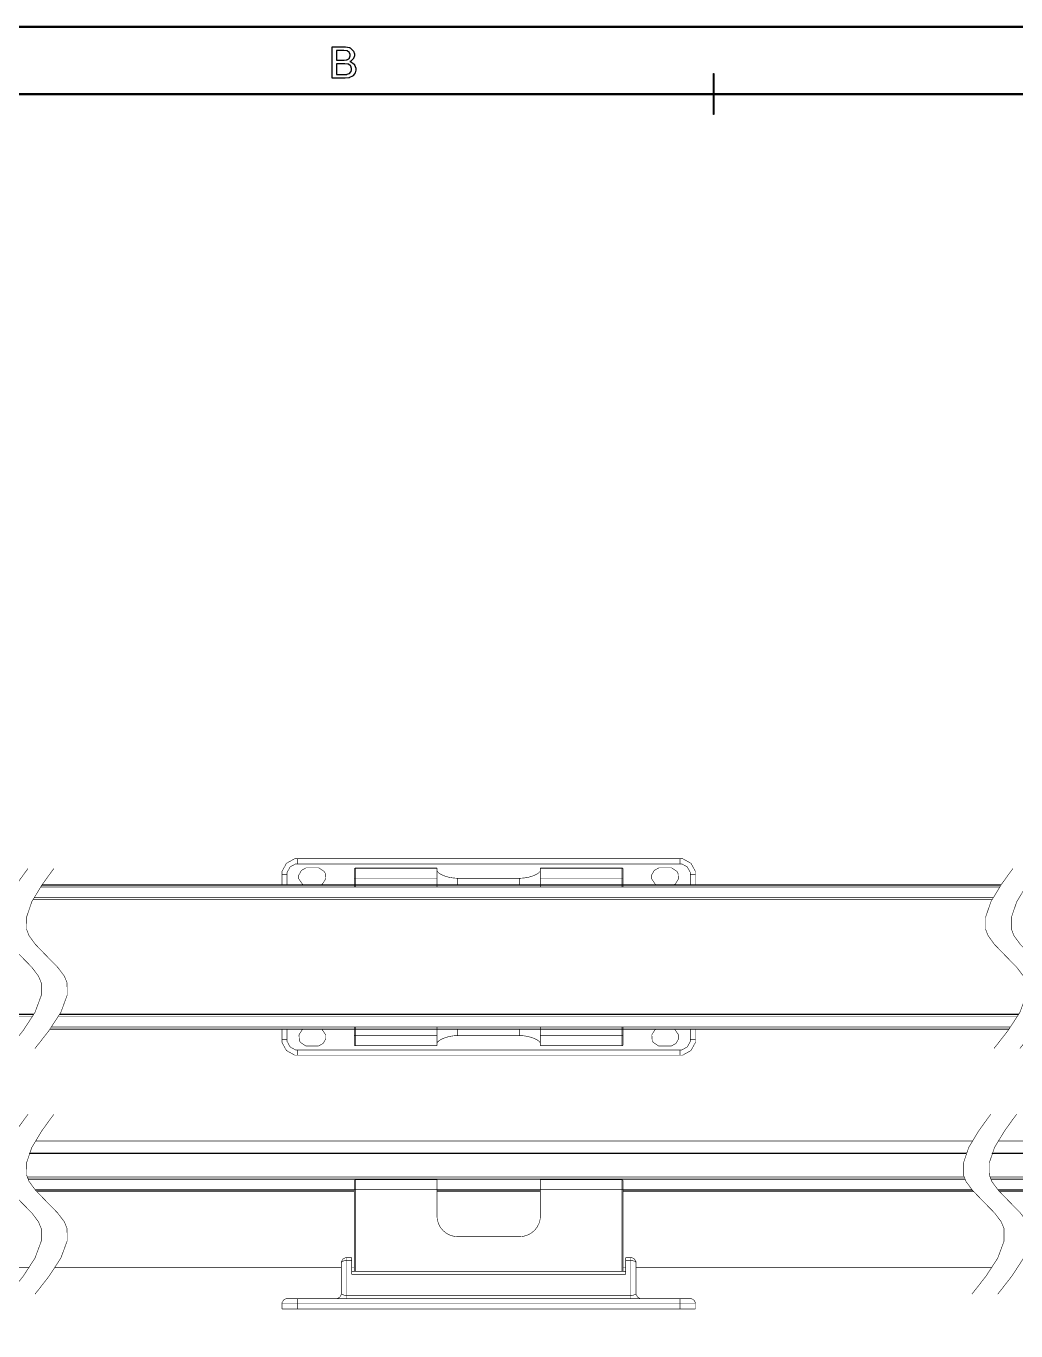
# Model space of a CAD drawing. Extents: x 0.54 to 10.46, y 0.74 to 7.76.
# Drawn here: x 2.935 to 5.391, y 4.523 to 7.761 of the extents above; entities that cross this region are included whole.
import ezdxf

# ---------------------------------------------------------------- set-up
doc = ezdxf.new("R2010")
doc.units = 0
doc.layers.get('0').update_dxf_attribs({"linetype": 'CONTINUOUS'})

msp = doc.modelspace()

# ---------------------------------------------------------------- linework, layer by layer
at = {"color": 0}
for points in [[(10.4631, 0.73899), (0.53689, 0.73899), (0.53646, 0.73899), (0.53516, 0.74029), (0.53516, 0.74072), (0.53516, 7.75928), (0.53516, 7.75971), (0.53646, 7.76101), (0.53689, 7.76101), (10.4631, 7.76101), (10.4635, 7.76101), (10.4648, 7.75971), (10.4648, 7.75928), (10.4648, 0.74072), (10.4648, 0.74029), (10.4635, 0.73899), (10.4631, 0.73899)], [(0.53863, 0.74246), (10.4614, 0.74246), (10.4614, 7.75754), (0.53863, 7.75754), (0.53863, 0.74246)], [(3.69461, 7.63167), (3.69461, 7.70953), (3.72385, 7.70953), (3.72738, 7.70953), (3.73719, 7.70757), (3.73812, 7.70714), (3.73899, 7.70676), (3.74604, 7.70068), (3.74658, 7.69987), (3.74707, 7.69906), (3.74962, 7.692), (3.74962, 7.68961), (3.74962, 7.68728), (3.74735, 7.68099), (3.7469, 7.68024), (3.74642, 7.67953), (3.73964, 7.67356), (3.73872, 7.67307), (3.73986, 7.67275), (3.74897, 7.66689), (3.74962, 7.66601), (3.75022, 7.66521), (3.75342, 7.65701), (3.75342, 7.65424), (3.75342, 7.65175), (3.75146, 7.64492), (3.75108, 7.6441), (3.75071, 7.64333), (3.74593, 7.63726), (3.74539, 7.63683), (3.74479, 7.63644), (3.73768, 7.63319), (3.73687, 7.63297), (3.736, 7.63276), (3.72721, 7.63167), (3.72428, 7.63167), (3.69461, 7.63167)], [(3.70492, 7.67681), (3.72174, 7.67681), (3.72418, 7.67681), (3.73107, 7.67763), (3.73156, 7.67774), (3.73221, 7.67796), (3.73714, 7.68115), (3.73747, 7.68158), (3.73779, 7.68207), (3.73947, 7.68685), (3.73947, 7.68842), (3.73947, 7.69015), (3.7379, 7.69472), (3.73763, 7.69521), (3.73731, 7.69569), (3.73286, 7.69906), (3.73232, 7.69922), (3.73172, 7.69943), (3.72325, 7.70031), (3.72049, 7.70031), (3.70492, 7.70031), (3.70492, 7.67681)], [(3.70492, 7.6409), (3.72428, 7.6409), (3.72601, 7.6409), (3.73096, 7.64117), (3.73133, 7.64122), (3.73188, 7.64133), (3.73682, 7.64318), (3.73725, 7.64339), (3.73763, 7.64367), (3.74094, 7.64725), (3.74121, 7.64768), (3.74143, 7.64817), (3.74274, 7.65272), (3.74274, 7.65424), (3.74274, 7.65614), (3.74083, 7.66129), (3.7405, 7.66183), (3.74013, 7.66237), (3.73497, 7.66613), (3.73432, 7.66635), (3.73361, 7.66656), (3.72558, 7.66764), (3.72293, 7.66764), (3.70492, 7.66764), (3.70492, 7.6409)], [(4.64106, 7.54135), (4.64085, 7.54135), (4.64035, 7.54189), (4.64035, 7.54204), (4.64035, 7.64231), (4.64035, 7.64247), (4.64085, 7.64296), (4.64106, 7.64296), (4.64122, 7.64296), (4.64176, 7.64247), (4.64176, 7.64231), (4.64176, 7.54204), (4.64176, 7.54189), (4.64122, 7.54135), (4.64106, 7.54135)], [(10.296, 0.90609), (0.87115, 0.90609), (0.87071, 0.90609), (0.86941, 0.90739), (0.86941, 0.90782), (0.86941, 7.59218), (0.86941, 7.59261), (0.87071, 7.59392), (0.87115, 7.59392), (10.296, 7.59392), (10.2964, 7.59392), (10.2977, 7.59261), (10.2977, 7.59218), (10.2977, 0.90782), (10.2977, 0.90739), (10.2964, 0.90609), (10.296, 0.90609)], [(0.87289, 0.90956), (10.2943, 0.90956), (10.2943, 7.59044), (0.87289, 7.59044), (0.87289, 0.90956)]]:
    msp.add_lwpolyline(points, close=True, dxfattribs=at)
at = {"color": 6, "const_width": 0.00139}
for points in [[(2.94006, 5.67031), (2.93235, 5.66), (2.90983, 5.62869), (2.88525, 5.58783), (2.87185, 5.54861), (2.87207, 5.52007), (2.87528, 5.51178), (2.87836, 5.50375), (2.89421, 5.48204), (2.92171, 5.45356), (2.94949, 5.42518), (2.96571, 5.40369), (2.96907, 5.39567), (2.97276, 5.38688), (2.97304, 5.35585), (2.95731, 5.31337), (2.9285, 5.26904), (2.90207, 5.23503), (2.89312, 5.22385)], [(3.00418, 5.67031), (2.99647, 5.66), (2.97396, 5.62869), (2.94937, 5.58783), (2.93599, 5.54861), (2.93619, 5.52007), (2.9394, 5.51178), (2.94249, 5.50375), (2.95833, 5.48204), (2.98583, 5.45356), (3.01361, 5.42518), (3.02983, 5.40369), (3.03321, 5.39567), (3.03689, 5.38688), (3.03717, 5.35585), (3.02143, 5.31337), (2.99262, 5.26904), (2.96619, 5.23503), (2.95725, 5.22385)], [(5.38346, 5.67031), (5.37576, 5.66), (5.35331, 5.62869), (5.32872, 5.58783), (5.31532, 5.54861), (5.31549, 5.52007), (5.31868, 5.51178), (5.32178, 5.50375), (5.33762, 5.48204), (5.36513, 5.45356), (5.3929, 5.42518), (5.40913, 5.40369), (5.41249, 5.39567), (5.41618, 5.38688), (5.41644, 5.35585), (5.40076, 5.31337), (5.3719, 5.26904), (5.34549, 5.23503), (5.33653, 5.22385)], [(5.4476, 5.67031), (5.43989, 5.66), (5.41743, 5.62869), (5.39285, 5.58783), (5.37944, 5.54861), (5.37961, 5.52007), (5.38282, 5.51178), (5.3859, 5.50375), (5.40175, 5.48204), (5.42925, 5.45356), (5.45703, 5.42518), (5.47325, 5.40369), (5.47661, 5.39567), (5.48031, 5.38688), (5.48058, 5.35585), (5.4649, 5.31337), (5.43604, 5.26904), (5.40961, 5.23503), (5.40067, 5.22385)], [(2.94006, 5.06049), (2.93235, 5.05018), (2.90983, 5.01888), (2.88525, 4.97803), (2.87185, 4.93881), (2.87207, 4.91026), (2.87528, 4.90196), (2.87836, 4.89393), (2.89421, 4.87224), (2.92171, 4.84375), (2.94949, 4.81538), (2.96571, 4.79394), (2.96907, 4.78592), (2.97276, 4.77713), (2.97304, 4.7461), (2.95731, 4.70356), (2.9285, 4.65924), (2.90207, 4.62522), (2.89312, 4.61404)], [(3.00418, 5.06049), (2.99647, 5.05018), (2.97396, 5.01888), (2.94937, 4.97803), (2.93599, 4.93881), (2.93619, 4.91026), (2.9394, 4.90196), (2.94249, 4.89393), (2.95833, 4.87224), (2.98583, 4.84375), (3.01361, 4.81538), (3.02983, 4.79394), (3.03321, 4.78592), (3.03689, 4.77713), (3.03717, 4.7461), (3.02143, 4.70356), (2.99262, 4.65924), (2.96619, 4.62522), (2.95725, 4.61404)], [(5.3285, 5.06049), (5.32081, 5.05018), (5.29833, 5.01888), (5.27376, 4.97803), (5.26036, 4.93881), (5.26053, 4.91026), (5.26372, 4.90196), (5.26682, 4.89393), (5.28267, 4.87224), (5.31017, 4.84375), (5.33794, 4.81538), (5.35417, 4.79394), (5.35753, 4.78592), (5.36122, 4.77713), (5.36149, 4.7461), (5.34581, 4.70356), (5.31694, 4.65924), (5.29053, 4.62522), (5.28157, 4.61404)], [(5.39264, 5.06049), (5.38493, 5.05018), (5.36247, 5.01888), (5.33783, 4.97803), (5.32443, 4.93881), (5.32465, 4.91026), (5.32785, 4.90196), (5.33094, 4.89393), (5.34679, 4.87224), (5.37429, 4.84375), (5.40207, 4.81538), (5.41835, 4.79394), (5.42171, 4.78592), (5.4254, 4.77713), (5.42567, 4.7461), (5.40994, 4.70356), (5.38108, 4.65924), (5.35465, 4.62522), (5.34571, 4.61404)]]:
    msp.add_lwpolyline(points, dxfattribs=at)
at = {"color": 0, "const_width": 0.00139}
for points in [[(3.6084, 5.69461), (3.60157, 5.69461), (3.58117, 5.68338), (3.56988, 5.66297), (3.56988, 5.65614)], [(3.6084, 5.68181), (3.60385, 5.68181), (3.59022, 5.67432), (3.58274, 5.66069), (3.58274, 5.65614)], [(4.55746, 5.68181), (3.60835, 5.68181)], [(3.6084, 5.68181), (3.6084, 5.69461)], [(3.6084, 5.69461), (4.55746, 5.69461)], [(3.634, 5.67215), (3.63004, 5.67215), (3.61817, 5.66558), (3.6116, 5.65369), (3.6116, 5.64974), (3.6116, 5.64497), (3.62076, 5.63151), (3.62244, 5.63049)], [(3.65647, 5.67215), (3.634, 5.67215)], [(3.66803, 5.63049), (3.67068, 5.63211), (3.67822, 5.64432), (3.67731, 5.65864), (3.67572, 5.66129), (3.67469, 5.66297), (3.66103, 5.67215), (3.65647, 5.67215)], [(3.75201, 5.6715), (3.75136, 5.6715), (3.74946, 5.6696), (3.74946, 5.66894)], [(3.75201, 5.67106), (3.75136, 5.67106), (3.74946, 5.66917), (3.74946, 5.66851)], [(3.74946, 5.66851), (3.74946, 5.66894)], [(3.74946, 5.64546), (3.74946, 5.66851)], [(3.95464, 5.6715), (3.75201, 5.6715)], [(3.75201, 5.67106), (3.75201, 5.64546)], [(3.95464, 5.67106), (3.75201, 5.67106)], [(3.95464, 5.67106), (3.95464, 5.67156)], [(3.95464, 5.64546), (3.95464, 5.67106)], [(4.41379, 5.6715), (4.21115, 5.6715)], [(4.21115, 5.6715), (4.21115, 5.67106)], [(4.21115, 5.67106), (4.21115, 5.64546)], [(4.41379, 5.67106), (4.21115, 5.67106)], [(4.41635, 5.66894), (4.41635, 5.6696), (4.41439, 5.67156), (4.41379, 5.67156)], [(4.41379, 5.64546), (4.41379, 5.67106)], [(4.41635, 5.66851), (4.41635, 5.66917), (4.41439, 5.67106), (4.41379, 5.67106)], [(4.41635, 5.66894), (4.41635, 5.66851)], [(4.41635, 5.66851), (4.41635, 5.64546)], [(4.50933, 5.67215), (4.50537, 5.67215), (4.49349, 5.66558), (4.48693, 5.65369), (4.48693, 5.64974), (4.48693, 5.64497), (4.4961, 5.63151), (4.49778, 5.63049)], [(4.53179, 5.67215), (4.50933, 5.67215)], [(4.54335, 5.63049), (4.54601, 5.63211), (4.55354, 5.64432), (4.55263, 5.65864), (4.55106, 5.66129), (4.55003, 5.66297), (4.53635, 5.67215), (4.53179, 5.67215)], [(4.55746, 5.68181), (4.55746, 5.69461)], [(4.59592, 5.65614), (4.59592, 5.66297), (4.58464, 5.68338), (4.56424, 5.69461), (4.55746, 5.69461)], [(4.58306, 5.65614), (4.58306, 5.66069), (4.57553, 5.67432), (4.56196, 5.68181), (4.55746, 5.68181)], [(3.56988, 5.63049), (3.56988, 5.65614)], [(3.58274, 5.65614), (3.56993, 5.65614)], [(3.74946, 5.64546), (3.75201, 5.64546)], [(3.74946, 5.62468), (3.74946, 5.64546)], [(3.95464, 5.64546), (3.75201, 5.64546)], [(3.95464, 5.66547), (3.95464, 5.66482), (3.95546, 5.66314), (3.95562, 5.66287), (3.95578, 5.66265), (3.95817, 5.6601), (3.9585, 5.65983), (3.95876, 5.65961), (3.96262, 5.65696), (3.96311, 5.65668), (3.96354, 5.65647), (3.96875, 5.65381), (3.96935, 5.65354), (3.96989, 5.65332), (3.97624, 5.65088), (3.97694, 5.65067), (3.9776, 5.65044), (3.98503, 5.64849), (3.98583, 5.64833), (3.9866, 5.64817), (3.99468, 5.64686), (3.99556, 5.64675), (3.99636, 5.64671), (4.00353, 5.64621), (4.00597, 5.64621)], [(3.95464, 5.62468), (3.95464, 5.64546)], [(4.00597, 5.64621), (4.15989, 5.64621)], [(4.15989, 5.64621), (4.16243, 5.64621), (4.16928, 5.64671), (4.17014, 5.64675), (4.17096, 5.64686), (4.17914, 5.64817), (4.17996, 5.64833), (4.18072, 5.64849), (4.1881, 5.65044), (4.18881, 5.65067), (4.18946, 5.65088), (4.19586, 5.65332), (4.19646, 5.65354), (4.197, 5.65381), (4.20221, 5.65642), (4.20269, 5.65668), (4.20313, 5.65696), (4.20697, 5.65961), (4.20731, 5.65983), (4.20757, 5.6601), (4.21001, 5.6626), (4.21018, 5.66282), (4.21035, 5.66308), (4.21115, 5.66488), (4.21115, 5.66547)], [(4.41379, 5.64546), (4.21115, 5.64546)], [(4.21115, 5.64546), (4.21115, 5.62468)], [(4.41379, 5.64546), (4.41635, 5.64546)], [(4.41635, 5.64546), (4.41635, 5.62468)], [(4.59592, 5.65614), (4.58306, 5.65614)], [(4.59592, 5.65614), (4.59592, 5.63049)], [(5.35064, 5.62468), (2.97131, 5.62468)], [(5.35454, 5.63049), (2.97526, 5.63049)], [(4.21115, 5.63049), (3.95464, 5.63049)], [(5.33208, 5.59429), (2.95275, 5.59429)], [(1.96246, 5.30757), (2.95415, 5.30757)], [(3.01828, 5.30757), (5.39763, 5.30757)], [(2.99436, 5.27138), (5.37369, 5.27138)], [(2.99858, 5.27718), (5.37788, 5.27718)], [(3.56988, 5.24571), (3.56988, 5.27138)], [(3.56988, 5.24571), (3.56988, 5.23893), (3.58117, 5.21853), (3.60157, 5.20725), (3.6084, 5.20725)], [(3.58274, 5.24571), (3.56993, 5.24571)], [(3.58274, 5.24571), (3.58274, 5.24121), (3.59022, 5.2276), (3.60385, 5.22006), (3.6084, 5.22006)], [(3.62244, 5.27138), (3.61979, 5.26981), (3.61225, 5.2576), (3.61317, 5.24322), (3.61481, 5.24056), (3.61578, 5.23888), (3.62944, 5.22971), (3.634, 5.22971)], [(3.65647, 5.22971), (3.66043, 5.22971), (3.67231, 5.23628), (3.67893, 5.24815), (3.67893, 5.25211), (3.67893, 5.25694), (3.66971, 5.2704), (3.66803, 5.27138)], [(3.74946, 5.2564), (3.74946, 5.27718)], [(3.74946, 5.2564), (3.75201, 5.2564)], [(3.74946, 5.23335), (3.74946, 5.2564)], [(3.95464, 5.2564), (3.75201, 5.2564)], [(3.75201, 5.2564), (3.75201, 5.23079)], [(3.95464, 5.2564), (3.95464, 5.27718)], [(3.95464, 5.27138), (4.21115, 5.27138)], [(3.95464, 5.23079), (3.95464, 5.2564)], [(4.00597, 5.25564), (4.00336, 5.25564), (3.99647, 5.25521), (3.99567, 5.2551), (3.99479, 5.25504), (3.9866, 5.25369), (3.98583, 5.25353), (3.98503, 5.25336), (3.97765, 5.25146), (3.977, 5.25119), (3.97629, 5.25097), (3.96989, 5.24858), (3.96935, 5.24832), (3.96875, 5.2481), (3.96354, 5.24544), (3.96311, 5.24517), (3.96262, 5.2449), (3.95882, 5.24229), (3.9585, 5.24203), (3.95817, 5.24181), (3.95578, 5.23931), (3.95562, 5.23904), (3.95546, 5.23882), (3.95464, 5.23703), (3.95464, 5.23639)], [(4.15989, 5.25564), (4.00597, 5.25564)], [(4.21115, 5.23639), (4.21115, 5.23703), (4.21035, 5.23876), (4.21018, 5.23899), (4.21001, 5.23926), (4.20757, 5.24175), (4.20731, 5.24203), (4.20697, 5.24229), (4.20313, 5.2449), (4.20269, 5.24517), (4.20221, 5.24544), (4.197, 5.2481), (4.19646, 5.24832), (4.19586, 5.24858), (4.18951, 5.25097), (4.18886, 5.25119), (4.18815, 5.25142), (4.18078, 5.25336), (4.18001, 5.25353), (4.17919, 5.25369), (4.17106, 5.25504), (4.17025, 5.2551), (4.16938, 5.25521), (4.16222, 5.25564), (4.15983, 5.25564)], [(4.21115, 5.27718), (4.21115, 5.2564)], [(4.41379, 5.2564), (4.21115, 5.2564)], [(4.21115, 5.2564), (4.21115, 5.23079)], [(4.41379, 5.2564), (4.41635, 5.2564)], [(4.41379, 5.23079), (4.41379, 5.2564)], [(4.41635, 5.27718), (4.41635, 5.2564)], [(4.41635, 5.2564), (4.41635, 5.23335)], [(4.49778, 5.27138), (4.49511, 5.26981), (4.48753, 5.2576), (4.4885, 5.24322), (4.49013, 5.24056), (4.4911, 5.23888), (4.50478, 5.22971), (4.50933, 5.22971)], [(4.53179, 5.22971), (4.53575, 5.22971), (4.54764, 5.23628), (4.55425, 5.24815), (4.55425, 5.25211), (4.55425, 5.25694), (4.54503, 5.2704), (4.54335, 5.27138)], [(4.55746, 5.22006), (4.56196, 5.22006), (4.57557, 5.2276), (4.58311, 5.24121), (4.58311, 5.24571)], [(4.55746, 5.20725), (4.56424, 5.20725), (4.58464, 5.21853), (4.59592, 5.23893), (4.59592, 5.24571)], [(4.59592, 5.24571), (4.58306, 5.24571)], [(4.59592, 5.27138), (4.59592, 5.24571)], [(3.6084, 5.22006), (4.55746, 5.22006)], [(3.6084, 5.20725), (3.6084, 5.22006)], [(3.634, 5.22971), (3.65647, 5.22971)], [(3.74946, 5.23335), (3.74946, 5.23275), (3.75136, 5.23079), (3.75201, 5.23079)], [(3.74946, 5.23292), (3.74946, 5.23335)], [(3.74946, 5.23292), (3.74946, 5.23226), (3.75136, 5.23031), (3.75201, 5.23031)], [(3.95464, 5.23079), (3.75201, 5.23079)], [(3.75201, 5.23036), (3.95464, 5.23036)], [(3.95464, 5.23036), (3.95464, 5.23079)], [(4.41379, 5.23079), (4.21115, 5.23079)], [(4.21115, 5.23079), (4.21115, 5.23031)], [(4.21115, 5.23036), (4.41379, 5.23036)], [(4.41379, 5.23079), (4.41439, 5.23079), (4.41635, 5.23275), (4.41635, 5.23335)], [(4.41379, 5.23036), (4.41439, 5.23036), (4.41635, 5.23232), (4.41635, 5.23292)], [(4.41635, 5.23335), (4.41635, 5.23292)], [(4.50933, 5.22971), (4.53179, 5.22971)], [(4.55746, 5.20725), (4.55746, 5.22006)], [(4.55746, 5.20725), (3.60835, 5.20725)], [(5.2825, 4.99414), (2.95817, 4.99414)], [(7.63471, 4.99414), (5.34663, 4.99414)], [(5.26731, 4.96354), (2.94299, 4.96354)], [(7.61947, 4.96354), (5.33143, 4.96354)], [(5.26378, 4.90175), (2.93946, 4.90175)], [(3.75201, 4.89794), (3.75136, 4.89794), (3.74946, 4.896), (3.74946, 4.89535)], [(3.74946, 4.87381), (3.74946, 4.89535)], [(3.75201, 4.89794), (3.75201, 4.87397)], [(3.95464, 4.89794), (3.75201, 4.89794)], [(3.95464, 4.87397), (3.95464, 4.89794)], [(4.41379, 4.89794), (4.21115, 4.89794)], [(4.21115, 4.89794), (4.21115, 4.87397)], [(4.41379, 4.87397), (4.41379, 4.89794)], [(4.41635, 4.89535), (4.41635, 4.896), (4.41439, 4.89794), (4.41379, 4.89794)], [(4.41635, 4.89535), (4.41635, 4.87381)], [(7.61594, 4.90175), (5.3279, 4.90175)], [(2.95936, 4.87099), (3.74946, 4.87099)], [(3.75201, 4.87397), (3.75179, 4.87403), (3.74968, 4.87386), (3.74946, 4.87381)], [(3.74946, 4.67117), (3.74946, 4.87381)], [(3.95464, 4.87397), (3.75201, 4.87397)], [(3.95464, 4.80817), (3.95464, 4.87397)], [(3.95464, 4.87099), (4.21115, 4.87099)], [(4.21115, 4.87397), (4.21115, 4.80817)], [(4.41379, 4.87397), (4.21115, 4.87397)], [(4.41635, 4.87381), (4.41613, 4.87386), (4.41401, 4.87403), (4.41379, 4.87397)], [(4.41635, 4.87381), (4.41635, 4.67117)], [(4.41635, 4.87099), (5.28369, 4.87099)], [(5.34782, 4.87099), (6.59028, 4.87099)], [(4.00597, 4.75683), (4.00336, 4.75683), (3.99647, 4.75771), (3.99567, 4.75786), (3.99479, 4.75808), (3.9866, 4.76064), (3.98583, 4.76096), (3.98503, 4.76129), (3.97765, 4.76535), (3.977, 4.76579), (3.97629, 4.76628), (3.96989, 4.77165), (3.96935, 4.77219), (3.96875, 4.77279), (3.96354, 4.77924), (3.96311, 4.77989), (3.96262, 4.7806), (3.95882, 4.78787), (3.9585, 4.78863), (3.95817, 4.78939), (3.95578, 4.79736), (3.95562, 4.79818), (3.95546, 4.79899), (3.95464, 4.80588), (3.95464, 4.80817)], [(4.21115, 4.80817), (4.21115, 4.80567), (4.21035, 4.79899), (4.21018, 4.79818), (4.21001, 4.79736), (4.20757, 4.78944), (4.20731, 4.78863), (4.20697, 4.78787), (4.20313, 4.78065), (4.20269, 4.77994), (4.20221, 4.77929), (4.197, 4.77285), (4.19646, 4.77225), (4.19586, 4.77165), (4.18951, 4.76633), (4.18886, 4.76585), (4.18815, 4.7654), (4.18078, 4.76133), (4.18001, 4.76096), (4.17919, 4.76064), (4.17106, 4.75814), (4.17025, 4.75792), (4.16938, 4.75776), (4.16222, 4.75683), (4.15983, 4.75683)], [(4.15989, 4.75683), (4.00597, 4.75683)], [(3.73019, 4.70475), (3.72792, 4.70475), (3.72114, 4.70107), (3.71739, 4.69422), (3.71739, 4.69194)], [(3.71739, 4.69194), (3.71767, 4.69303), (3.71837, 4.69401), (3.71957, 4.69499), (3.72114, 4.69581), (3.7231, 4.69646), (3.72532, 4.69694), (3.72771, 4.69726), (3.73019, 4.69738)], [(3.74306, 4.70475), (3.73019, 4.70475)], [(3.73019, 4.69738), (3.73019, 4.61035)], [(3.74306, 4.69738), (3.73019, 4.69738)], [(3.74306, 4.70475), (3.74306, 4.69738)], [(3.74306, 4.69738), (3.74306, 4.66347)], [(4.4356, 4.70475), (4.42279, 4.70475)], [(4.42279, 4.69738), (4.42279, 4.70475)], [(4.42279, 4.66347), (4.42279, 4.69738)], [(4.4356, 4.69738), (4.42279, 4.69738)], [(4.4484, 4.69194), (4.4484, 4.69422), (4.44467, 4.70107), (4.43782, 4.70475), (4.4356, 4.70475)], [(4.4356, 4.69738), (4.4381, 4.69726), (4.44054, 4.69694), (4.44271, 4.69646), (4.44467, 4.69581), (4.44629, 4.69499), (4.44743, 4.69401), (4.44819, 4.69303), (4.4484, 4.69194)], [(4.4356, 4.61035), (4.4356, 4.69738)], [(2.64513, 4.6799), (2.94308, 4.6799)], [(3.00722, 4.6799), (3.71739, 4.6799)], [(3.71739, 4.61578), (3.71739, 4.69194)], [(3.74946, 4.68028), (3.74306, 4.68028)], [(4.42279, 4.67085), (3.74306, 4.67085)], [(4.42279, 4.66347), (3.74306, 4.66347)], [(4.41635, 4.68028), (4.42279, 4.68028)], [(4.4484, 4.69194), (4.4484, 4.61578)], [(4.4484, 4.6799), (5.33154, 4.6799)], [(3.58274, 4.60292), (3.58046, 4.60292), (3.57362, 4.59924), (3.56993, 4.59239), (3.56993, 4.59011)], [(3.58274, 4.60292), (3.6084, 4.60292)], [(3.6084, 4.59011), (3.6084, 4.60292)], [(3.6084, 4.60292), (4.55746, 4.60292)], [(3.70458, 4.60292), (3.70682, 4.60292), (3.7136, 4.60672), (3.71739, 4.61356), (3.71739, 4.61578)], [(3.71739, 4.61578), (3.71739, 4.61442), (3.727, 4.61035), (3.73019, 4.61035)], [(3.73019, 4.60292), (3.73019, 4.61035)], [(3.73019, 4.61035), (4.4356, 4.61035)], [(4.4356, 4.61035), (4.43881, 4.61035), (4.4484, 4.61442), (4.4484, 4.61578)], [(4.4356, 4.60292), (4.4356, 4.61035)], [(4.4484, 4.61578), (4.4484, 4.61356), (4.45215, 4.60672), (4.45899, 4.60292), (4.46126, 4.60292)], [(4.55746, 4.59011), (4.55746, 4.60292)], [(4.55746, 4.60292), (4.58311, 4.60292)], [(4.59592, 4.59011), (4.59592, 4.59239), (4.59212, 4.59924), (4.58529, 4.60292), (4.58306, 4.60292)], [(3.6084, 4.59011), (3.56988, 4.59011)], [(3.56988, 4.57731), (3.56988, 4.59011)], [(3.6084, 4.57731), (3.56988, 4.57731)], [(4.55746, 4.59011), (3.60835, 4.59011)], [(4.55746, 4.57731), (3.60835, 4.57731)], [(3.6084, 4.59011), (3.6084, 4.57731)], [(4.59592, 4.59011), (4.55746, 4.59011)], [(4.55746, 4.57731), (4.55746, 4.59011)], [(4.59592, 4.57731), (4.55746, 4.57731)], [(4.59592, 4.59011), (4.59592, 4.57731)]]:
    msp.add_lwpolyline(points, dxfattribs=at)
at = {"color": 250, "const_width": 0.00139}
for points in [[(3.75201, 5.6715), (3.75201, 5.67106)], [(4.41379, 5.67106), (4.41379, 5.67156)], [(3.58274, 5.65614), (3.58274, 5.63049)], [(3.75201, 5.64546), (3.75201, 5.62468)], [(4.00597, 5.64621), (4.00597, 5.63049)], [(4.15989, 5.63049), (4.15989, 5.64621)], [(4.41379, 5.62468), (4.41379, 5.64546)], [(4.58306, 5.63049), (4.58306, 5.65614)], [(5.35058, 5.62462), (2.97125, 5.62462)], [(5.35265, 5.62771), (2.97336, 5.62771)], [(2.9751, 5.63026), (5.35439, 5.63026)], [(3.95464, 5.63026), (4.21115, 5.63026)], [(4.21115, 5.62771), (3.95464, 5.62771)], [(5.33122, 5.59267), (2.95193, 5.59267)], [(2.95481, 5.59799), (5.3341, 5.59799)], [(1.96246, 5.30919), (2.95508, 5.30919)], [(2.95199, 5.30388), (2.39208, 5.30388)], [(5.3954, 5.30388), (3.01611, 5.30388)], [(3.01921, 5.30919), (5.39849, 5.30919)], [(5.37386, 5.2716), (2.99457, 5.2716)], [(2.99642, 5.27414), (5.37571, 5.27414)], [(2.99864, 5.27724), (5.37793, 5.27724)], [(3.58274, 5.27138), (3.58274, 5.24571)], [(3.75201, 5.27718), (3.75201, 5.2564)], [(3.95464, 5.27414), (4.21115, 5.27414)], [(4.21115, 5.2716), (3.95464, 5.2716)], [(4.00597, 5.27138), (4.00597, 5.25564)], [(4.15989, 5.25564), (4.15989, 5.27138)], [(4.41379, 5.2564), (4.41379, 5.27718)], [(4.58306, 5.24571), (4.58306, 5.27138)], [(3.75201, 5.23079), (3.75201, 5.23031)], [(4.41379, 5.23036), (4.41379, 5.23079)], [(5.26687, 4.96246), (2.94254, 4.96246)], [(2.94413, 4.96642), (5.26844, 4.96642)], [(7.61903, 4.96246), (5.331, 4.96246)], [(5.33257, 4.96642), (7.62061, 4.96642)], [(2.93832, 4.905), (5.26264, 4.905)], [(5.26486, 4.89919), (2.94049, 4.89919)], [(5.32676, 4.905), (7.61481, 4.905)], [(7.61703, 4.89919), (5.329, 4.89919)], [(2.95719, 4.87358), (3.74946, 4.87358)], [(3.74946, 4.86854), (2.96153, 4.86854)], [(3.75201, 4.87397), (3.75201, 4.67085)], [(3.95464, 4.87358), (4.21115, 4.87358)], [(4.21115, 4.86854), (3.95464, 4.86854)], [(4.41379, 4.67085), (4.41379, 4.87397)], [(4.41635, 4.87358), (5.28153, 4.87358)], [(5.28586, 4.86854), (4.41635, 4.86854)], [(5.34565, 4.87358), (6.59028, 4.87358)], [(6.59028, 4.86854), (5.34999, 4.86854)], [(3.73019, 4.69738), (3.73019, 4.70475)], [(4.4356, 4.70475), (4.4356, 4.69738)]]:
    msp.add_lwpolyline(points, dxfattribs=at)

doc.saveas('drawing.dxf')
